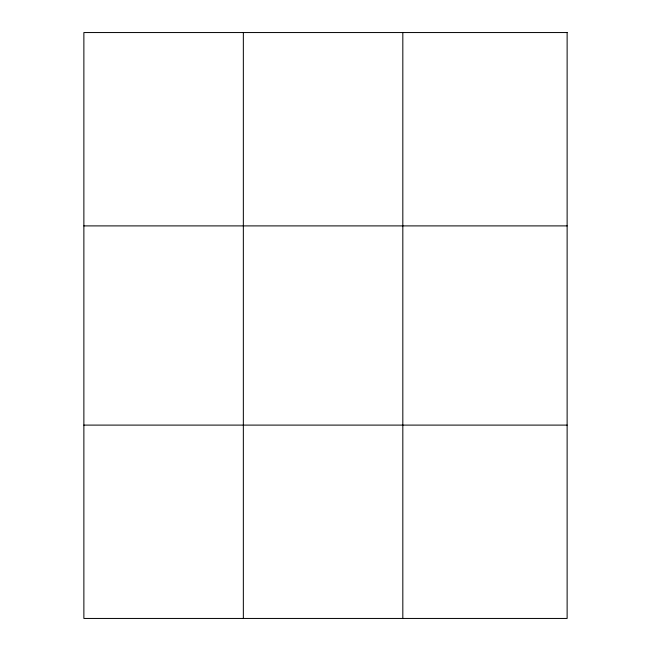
<?xml version="1.0" encoding="UTF-8"?>
<svg xmlns="http://www.w3.org/2000/svg" width="651" height="651" viewBox="0 0 651 651"><rect width="100%" height="100%" fill="white"/><g stroke="black" fill="none" stroke-linecap="round" stroke-linejoin="round"><path stroke-width="0.98" d="M243.344 618.45L243.344 32.55M402.823 618.45L402.823 32.55M83.873 225.897L567.127 225.897M83.873 425.103L567.127 425.103M567.127 32.55L567.127 618.45L83.873 618.45L83.873 32.55L567.127 32.55"/></g></svg>
